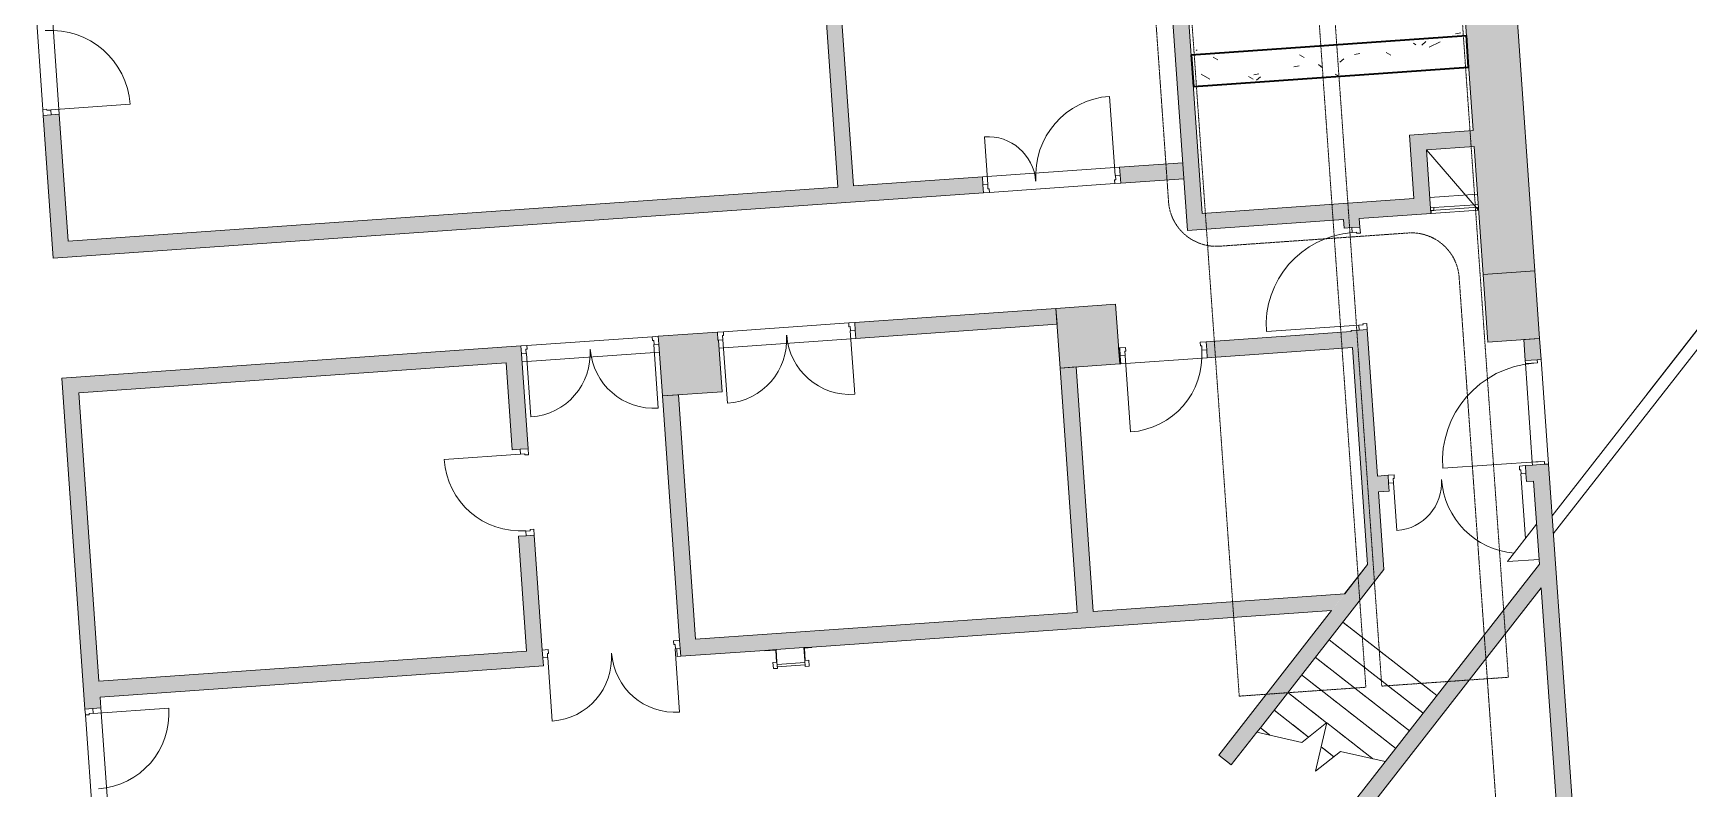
# Model space of a CAD drawing. Header units: millimetres. Extents: x 833941507 to 1669051331, y 817666127 to 1636299673.
# Drawn here: x 834408591 to 834429357, y 817968986 to 817978469 of the extents above; entities that cross this region are included whole.
import ezdxf

# ---------------------------------------------------------------- set-up
doc = ezdxf.new("R2010")
doc.units = ezdxf.units.MM
doc.header["$LTSCALE"] = 3
for name, pattern in [('3A35X-MAGP-P-MP-B02A$0$Dash 1_16_', [3.175, 1.5875, -1.5875]), ('3A35X-MAGP-P-MP-B02A$0$Hidden', [2.25, 1, -1.25]), ('3A35X-MAGP-P-MP-B02A$0$Overhead', [1.7999999999999998, 1.2, -0.6])]:
    doc.linetypes.add(name, pattern=pattern)
for name, color, linetype, lineweight in [('3A35X-MAGP-P-MP-B02A$0$A-010_MH_LINE', 252, '3A35X-MAGP-P-MP-B02A$0$Hidden', 5), ('3A35X-MAGP-P-MP-B02A$0$A-200-M_WALL_INT', 252, 'Continuous', 9), ('3A35X-MAGP-P-MP-B02A$0$A-200-M_WALL_PAT', 252, 'Continuous', 9), ('3A35X-MAGP-P-MP-B02A$0$A-230-H_FLOOR', 252, 'Continuous', 18), ('3A35X-MAGP-P-MP-B02A$0$A-230-M_FLOOR', 252, 'Continuous', 18), ('3A35X-MAGP-P-MP-B02A$0$A-242-M_STAIR', 252, 'Continuous', 5), ('3A35X-MAGP-P-MP-B02A$0$A-242-MB_STAIR', 252, 'Continuous', 5), ('3A35X-MAGP-P-MP-B02A$0$A-314-M_WINDOW', 252, 'Continuous', 5), ('3A35X-MAGP-P-MP-B02A$0$A-325-M_DOOR', 252, 'Continuous', 5), ('3A35X-MAGP-P-MP-B02A$0$A-325-M_DOOR__FRAME', 252, 'Continuous', 5), ('3A35X-MAGP-P-MP-B02A$0$A-350-M_CEILING', 252, 'Continuous', 9), ('3A35X-MAGP-P-MP-B02A$0$A-770-ME_FFE_SA', 252, 'Continuous', 5), ('3A35X-MAGP-P-MP-B02A$0$S-280-M_COLUMN', 252, 'Continuous', 9), ('3A35X-MAGP-P-MP-B02A$0$Z-060-M_DETAIL', 252, 'Continuous', 5), ('3A35X-MAGP-P-MP-B02A$0$Z-070_T_DETAIL', 252, 'Continuous', 5), ('UAJ-23FLOR-h', 251, 'Continuous', 9)]:
    doc.layers.add(name, color=color, linetype=linetype, lineweight=lineweight)
doc.layers.add('UAJ-00XREF', color=7, linetype='Continuous')

# ---------------------------------------------------------------- blocks, each defined once
blk = doc.blocks.new('GBP-LTC-LB01')
at = {"layer": 'UAJ-23FLOR-h'}
h = blk.add_hatch(dxfattribs=at)
h.set_pattern_fill('EARTH,_O', color=256, scale=180, angle=45.00000010501341)
h.set_pattern_definition([(48.99890852053534, (834576001.761157, 818046085.3420337), (-112.7268618952272, 1612.510668059984), [1143, -1143]), (48.99890852053534, (834575678.2791204, 818046366.5514973), (-112.7268618952272, 1612.510668059984), [1143, -1143]), (48.99890852053534, (834575354.7970834, 818046647.760961), (-112.7268618952272, 1612.510668059984), [1143, -1143]), (138.9989085205353, (834575340.7062259, 818046849.3247945), (-1612.510668059984, -112.7268618952272), [1143, -1143]), (138.9989085205353, (834575621.9156895, 818047172.8068315), (-1612.510668059984, -112.7268618952272), [1143, -1143]), (138.9989085205353, (834575903.1251531, 818047496.2888683), (-1612.510668059984, -112.7268618952272), [1143, -1143])])
h.paths.add_polyline_path([(834572173.0526648, 818200349.1682475), (834310583.7401848, 818182062.0839702), (834331502.2393942, 817882831.6918911), (834364939.6873164, 817885169.2259957), (834473095.7001734, 818011283.5998719), (834480533.7001572, 818020120.3998857), (834485095.050147, 818025709.5498941), (834491375.7001324, 818033618.9999057), (834497063.4001188, 818041012.999916), (834493145.8001142, 818043678.6999089), (834512788.5000582, 818074029.2499447), (834518712.4500408, 818083675.2499557), (834526231.3000174, 818096325.0999695), (834534646.0499907, 818111073.0499848), (834545955.9999523, 818131981.3000056), (834557204.5999117, 818154198.8000262), (834564039.9998856, 818168496.8000388), (834570941.1648417, 818183576.4266495), (834578367.7999997, 818200696.3)])
h.paths.add_polyline_path([(834382131.3063979, 817956469.9755309), (834418268.7298656, 817958996.0684958), (834422062.4129677, 817963855.9029621), (834428403.0430198, 817964299.3786768), (834467239.2037573, 818010695.5815835), (834466445.2064853, 818021738.794587), (834476097.7213831, 818035709.0329579), (834485267.1005058, 818048983.1978921), (834487014.8928652, 818051460.4309663), (834497268.3342452, 818067303.4232484), (834492893.3757939, 818129890.0851053), (834448056.5937514, 818126755.6608665), (834416896.5816393, 818105052.1136897), (834382061.3702741, 818080788.9948437), (834386167.4497714, 818022059.1642565), (834377588.3843737, 818021459.4669156)], flags=16)
edge = h.paths.add_edge_path(flags=16)
edge.add_line((834540292.2872467, 818142076.0699883), (834533466.3205868, 818141614.1342163))
edge.add_line((834533466.3205867, 818141614.1342163), (834523258.01233, 818143862.7104174))
edge.add_line((834523258.01233, 818143862.7104174), (834525896.867722, 818155838.9349334))
edge.add_arc((834558382.4304729, 818267025.4493066), 115835.0239163238, 237.2183980957774, 253.7131265722631, ccw=False)
edge.add_line((834495664.9154892, 818169638.2526121), (834498267.5884769, 818132356.9750829))
edge.add_line((834498267.5884771, 818132356.9750829), (834496346.4194225, 818130135.0090942))
edge.add_line((834496346.4194226, 818130135.0090942), (834492879.879452, 818129892.6713651))
edge.add_line((834492879.8794518, 818129892.6713651), (834494229.5832878, 818110587.6218635))
edge.add_line((834494229.5832882, 818110587.6218635), (834496326.133695, 818110708.3844534))
edge.add_line((834496326.1336946, 818110708.3844534), (834498420.2073777, 818080753.5549031))
edge.add_line((834498420.2073779, 818080753.5549031), (834498046.1188868, 818080727.4032354))
edge.add_line((834498046.118887, 818080727.4032354), (834498254.5151165, 818077746.3837949))
edge.add_line((834498254.5151162, 818077746.3837949), (834503061.0860548, 818078082.4001414))
edge.add_line((834503061.0860548, 818078082.4001414), (834504979.5219883, 818081212.101532))
edge.add_line((834504979.5219884, 818081212.101532), (834509429.0185915, 818088470.9260026))
edge.add_line((834509429.0185914, 818088470.9260026), (834515217.1570119, 818097913.5886871))
edge.add_line((834515217.157012, 818097913.5886871), (834526067.4346461, 818116415.5426326))
edge.add_line((834526067.4346461, 818116415.5426326), (834532489.1994565, 818127888.6839589))
edge.add_line((834532489.1994562, 818127888.6839589), (834534830.89787, 818132146.3035389))
edge.add_line((834534830.8978701, 818132146.3035389), (834540292.2872465, 818142076.0699883))
h = blk.add_hatch(dxfattribs=at)
h.set_pattern_fill('EARTH,_O', color=256, scale=180, angle=45.00000010501341)
h.set_pattern_definition([(45.00000010501341, (-1082349.699177861, 54794.90315568447), (-2.96267069188616e-06, 1616.446101792448), [1143, -1143]), (45.00000010501341, (-1082652.782822503, 55097.98679921505), (-2.96267069188616e-06, 1616.446101792448), [1143, -1143]), (45.00000010501341, (-1082955.866467144, 55401.07044274564), (-2.96267069188616e-06, 1616.446101792448), [1143, -1143]), (135.0000001050134, (-1082955.866467515, 55603.12620546969), (-1616.446101792448, -2.96267069188616e-06), [1143, -1143]), (135.0000001050134, (-1082652.782823984, 55906.20985011128), (-1616.446101792448, -2.96267069188616e-06), [1143, -1143]), (135.0000001050134, (-1082349.699180454, 56209.29349475286), (-1616.446101792448, -2.96267069188616e-06), [1143, -1143])])
h.paths.add_polyline_path([(834669469.2548146, 818015499.1701102), (834651080.8176275, 818014213.7929552), (834651091.333055, 818014066.030459), (834669479.7621983, 818015351.5226754)], flags=16)
edge = h.paths.add_edge_path()
edge.add_arc((834611763.613195, 818123015.0723449), 22001.28373588376, 94.00071865262937, 118.6886834190998)
edge.add_line((834601201.8916234, 818142315.5004095), (834593918.3367147, 818141228.3801512))
edge.add_arc((834611768.400262, 818123014.0298539), 25502.69251264854, 93.99715914630349, 134.4212748451599, ccw=False)
edge.add_line((834609990.6837641, 818148454.6872638), (834618164.3568528, 818149025.8389109))
edge.add_line((834618164.3568528, 818149025.8389109), (834618408.292444, 818145534.9100552))
edge.add_line((834618408.292444, 818145534.9100552), (834616365.4114578, 818145392.1596863))
edge.add_line((834616365.4114578, 818145392.1596863), (834616609.385029, 818141900.6873076))
edge.add_line((834616609.385029, 818141900.6873076), (834611621.5474902, 818141552.1522465))
edge.add_line((834611621.5474902, 818141552.1522465), (834611377.6128702, 818145043.0672039))
edge.add_line((834611377.6128702, 818145043.0672039), (834610228.6059371, 818144962.7428077))
h.paths.add_polyline_path([(834673232.9366938, 818197365.8783082), (834607546.4897544, 818192773.8917836), (834599172.4998745, 818174435.3001034), (834588349.0999149, 818152374.5000834), (834578621.5499489, 818133890.6500655), (834568418.2999822, 818115665.3000468), (834556456.700019, 818095618.300025), (834546606.4000474, 818080041.600007), (834532219.3000866, 818058623.7499806), (834523692.1501086, 818046595.7499651), (834515683.5001286, 818035708.4999502), (834508244.2001468, 818025929.8999366), (834500656.3001646, 818016266.0999228), (834489786.8001888, 818002934.0999027), (834483448.3002025, 817995421.2998908), (834478637.6002128, 817989841.6998823), (834458453.7502539, 817967379.2998452), (834441506.4997879, 817949096.357832), (834383075.7479855, 817886437.0757562), (834482026.687943, 817893354.5055006), (834551919.0356153, 817920008.6018127), (834634905.1297382, 817930637.1330649), (834634022.9972101, 817939309.3515325), (834633770.0685325, 817941795.8857912), (834633577.6912351, 817943687.0236263), (834508697.0405153, 817930983.6118022), (834507053.464672, 817930191.4384525), (834506409.4608335, 817939426.9553951), (834507656.9383341, 817945566.7269546), (834503417.0808368, 818006767.0327235), (834503064.3680854, 818011762.6720035), (834514052.9096247, 818025791.9353799), (834520784.6504849, 818034889.3491884), (834526318.8615147, 818042436.9444461), (834532381.6860782, 818050705.6283545), (834536345.7196504, 818056472.6778568), (834542258.4127678, 818065225.6191521), (834550405.86193, 818077286.9078631), (834561578.9964366, 818095001.9633045), (834574522.6610527, 818117080.0346472), (834587768.8781933, 818140310.2095475), (834609774.1305691, 818143594.9757913), (834610001.9653326, 818140335.8947712), (834634252.5395212, 818142031.4686226), (834636806.8958616, 818105492.469254), (834642791.4816118, 818105913.7478601), (834646278.5594581, 818056032.5832597), (834640293.170484, 818055614.1586573), (834643382.3380679, 818011424.9081372), (834641138.4146172, 818011267.9554363), (834645775.7848747, 817944927.8676329), (834639048.3570181, 817944243.5239328), (834640362.1165634, 817931328.1108725), (834651070.3910474, 817932706.91456), (834650587.6677916, 817936476.1291044), (834685105.7378002, 817940896.8578628), (834685588.4610578, 817937127.6433052), (834691373.7890701, 817937868.5701854)])
blk = doc.blocks.new('3A35X-MAGP-P-MP-B02A')
at = {"layer": '3A35X-MAGP-P-MP-B02A$0$A-200-M_WALL_PAT'}
for points in [[(43190.37806081772, 53741.1730479002), (43390.37806081772, 53741.17304778099), (43390.37806081772, 63131.1730479002), (43190.37806069851, 63131.1730479002), (43190.37806081772, 54391.1730479002)], [(47500.37806069851, 52931.17304909229), (47500.37806069851, 62581.17304801941), (46850.3780618906, 62581.17304801941), (46850.37806200981, 52931.17304897308), (47279.68169808388, 52931.17304909229)], [(39050.37806069851, 54591.17304778099), (39050.37806093693, 59056.1730479002), (38855.37806093693, 59056.1730479002), (38855.37806069851, 54591.1730479002)], [(46250.37806200981, 53941.17304801941), (46250.37806200981, 54741.17304778099), (46050.37806200981, 54741.1730479002), (46050.37806200981, 53941.1730479002), (46133.53703713417, 53941.1730479002)], [(46250.3780618906, 54541.17304778099), (46850.37806081772, 54541.17304801941), (46850.37806069851, 54741.1730479002), (46250.37806200981, 54741.17304778099)], [(46250.37806200981, 53741.1730479002), (46250.37806200981, 53941.17304801941), (43390.37806081772, 53941.17304778099), (43390.37806081772, 53741.17304778099), (46050.3780618906, 53741.1730479002)], [(34636.17051482201, 52681.1730479002), (34749.3780618906, 52681.1730479002), (34749.3780618906, 52881.17304801941), (28975.38398098946, 52881.17304778099), (28975.38398087025, 52681.1730479002), (34550.37806415558, 52681.17304778099)], [(38945.37806093693, 52681.17304897308), (41475.37806248665, 52681.17304909229), (41475.37806236744, 52881.1730479002), (38945.37806081772, 52881.1730479002), (38945.37806069851, 52781.17304909229)], [(36475.3780618906, 49056.17304801941), (36675.3780618906, 49056.1730479002), (36675.3780618906, 52131.1730479002), (36475.37806200981, 52131.1730479002), (36475.37806200981, 50259.38155770302)], [(41675.37806081772, 49056.1730479002), (41675.37806081772, 52131.17304897308), (41475.37806248665, 52131.17304909229), (41475.37806248665, 49056.1730479002)], [(45150.37806081772, 49104.76937806606), (45350.37806081772, 49327.08633863926), (45350.37806069851, 52331.17304909229), (45150.37806069851, 52331.17304909229), (45150.37806081772, 49257.21635818481)]]:
    blk.add_hatch(color=256, dxfattribs=at).paths.add_polyline_path(points, flags=0)
h = blk.add_hatch(color=256, dxfattribs=at)
h.paths.add_polyline_path([(28975.38398087025, 54391.17304801941), (29175.38398075104, 54391.1730479002), (29175.38398087025, 56186.1730479002), (28975.38398087025, 56186.1730479002), (28975.38398087025, 54591.1730479002)], flags=0)
h.paths.add_polyline_path([(29075.38398098946, 57912.1730479002), (29175.38398087025, 57912.1730479002), (29175.38398087025, 59056.17304778099), (28975.38398087025, 59056.17304778099), (28975.38398087025, 57912.1730479002), (29022.38398087025, 57912.1730479002)], flags=0)
h = blk.add_hatch(color=256, dxfattribs=at)
h.paths.add_polyline_path([(43190.37806081772, 54391.1730479002), (43190.37806081772, 54591.17304801941), (42396.37806069851, 54591.17304778099), (42396.37806081772, 54391.1730479002)], flags=0)
h.paths.add_polyline_path([(33626.50519073009, 54391.17304778099), (40670.37806081772, 54391.17304801941), (40670.37806081772, 54591.1730479002), (29175.38398087025, 54591.1730479002), (29175.38398075104, 54391.1730479002), (32950.32678353786, 54391.1730479002)], flags=0)
h = blk.add_hatch(color=256, dxfattribs=at)
h.paths.add_polyline_path([(45150.37806069851, 52331.17304909229), (45350.37806069851, 52331.17304909229), (45350.37806081772, 52344.17304897308), (45150.37806069851, 52344.17304909229)], flags=0)
h.paths.add_polyline_path([(45303.37806081772, 53632.17304897308), (45350.37806081772, 53632.17304897308), (45350.37806069851, 53741.1730479002), (45150.37806069851, 53741.1730479002), (45150.37806081772, 53632.17304897308), (45250.37806081772, 53632.17304897308)], flags=0)
h = blk.add_hatch(color=256, dxfattribs=at)
h.paths.add_polyline_path([(29175.38398087025, 43681.17304897308), (29175.38398087025, 46693.1730479002), (28975.38398075104, 46693.17304801941), (28975.38398075104, 43681.17304897308)], flags=0)
h.paths.add_polyline_path([(28975.38398087025, 48719.1730479002), (29175.38398087025, 48719.1730479002), (29175.38398087025, 52681.1730479002), (28975.38398087025, 52681.1730479002), (28975.38398087025, 48848.72979450226)], flags=0)
h = blk.add_hatch(color=256, dxfattribs=at)
h.paths.add_polyline_path([(34549.3780618906, 49056.1730479002), (34749.37806212902, 49056.1730479002), (34749.37806200981, 50500.17304778099), (34549.3780618906, 50500.1730479002), (34549.37806200981, 49548.52530729771)], flags=0)
h.paths.add_polyline_path([(34552.25059342384, 51588.1730479002), (34749.37806200981, 51588.17304778099), (34749.3780618906, 52681.1730479002), (34549.37806200981, 52681.1730479002), (34549.37806200981, 51588.1730479002)], flags=0)
h = blk.add_hatch(color=256, dxfattribs=at)
h.paths.add_polyline_path([(42225.37806248665, 52131.17304909229), (42238.37806248665, 52131.17304897308), (42236.3954167366, 52331.17304897308), (42225.37806236744, 52331.17304897308)], flags=0)
h.paths.add_polyline_path([(44835.38978672028, 52131.17304909229), (45150.37806081772, 52131.17304909229), (45150.37806069851, 52331.17304909229), (43326.37806236744, 52331.17304897308), (43326.37806248665, 52131.17304897308), (43744.46897232533, 52131.17304897308)], flags=0)
at = {"layer": '3A35X-MAGP-P-MP-B02A$0$A-200-M_WALL_PAT', "lineweight": 5}
h = blk.add_hatch(color=256, dxfattribs=at)
h.paths.add_polyline_path([(47300.37806081772, 49758.38513755798), (47500.37806069851, 49981.02664709091), (47500.37806081772, 50501.17304897308), (47300.37806081772, 50501.17304897308), (47300.37806081772, 49981.02664709091)], flags=0)
h.paths.add_polyline_path([(47500.37806093693, 51815.17304897308), (47500.37806069851, 52081.17304801941), (47300.37806069851, 52081.17304778099), (47300.37806069851, 51815.17304909229), (47452.37806081772, 51815.17304897308)], flags=0)
h = blk.add_hatch(color=256, dxfattribs=at)
h.paths.add_polyline_path([(47294.18690681458, 50301.17304909229), (47300.37806081772, 50301.17304909229), (47300.37806081772, 50501.17304897308), (47210.37806069851, 50501.17304897308), (47210.37806081772, 50301.17304897308)], flags=0)
h.paths.add_polyline_path([(45371.17051362991, 50301.17304909229), (45484.37806081772, 50301.17304897308), (45484.37806069851, 50501.17304909229), (45350.37806069851, 50501.17304909229), (45350.37806081772, 50301.17304897308)], flags=0)
for points in [[(47500.37806069851, 48664.36997759342), (47500.37806069851, 49981.02664709091), (47300.37806081772, 49758.38513755798), (47300.37806069851, 48664.36997771263), (47481.36562764645, 48664.36997771263)], [(43268.36991870403, 47012.7577278614), (45150.37806081772, 49104.76937806606), (45150.37806081772, 49403.80922651291), (43119.68273746967, 47146.51916527748)]]:
    blk.add_hatch(color=256, dxfattribs=at).paths.add_polyline_path(points, flags=0)
h = blk.add_hatch(color=256, dxfattribs=at)
h.paths.add_polyline_path([(41228.43683350086, 42208.69891619682), (42734.56597828865, 43882.88919579983), (42585.87880253792, 44016.65062856674), (41069.59540164471, 42331.17304778099), (41072.24978923798, 42328.78511214256), (41082.02578568459, 42339.6519613266), (41091.50556993484, 42331.1730479002)], flags=0)
h.paths.add_polyline_path([(43804.65747380257, 45072.38664019108), (47300.37806081772, 48958.17652082443), (47300.37806081772, 49257.21635818481), (43655.97030258179, 45206.14807784557), (43658.62469005585, 45203.76014709473)], flags=0)
at = {"layer": '3A35X-MAGP-P-MP-B02A$0$A-200-M_WALL_PAT'}
h = blk.add_hatch(color=256, dxfattribs=at)
h.paths.add_polyline_path([(38029.57806074619, 48856.1730479002), (44657.71553337574, 48856.17304778099), (44835.38978672028, 49056.1730479002), (36475.3780618906, 49056.17304801941), (36475.3780618906, 48856.17304778099), (38024.57806074619, 48856.1730479002)], flags=0)
h.paths.add_polyline_path([(34749.37806200981, 48856.1730479002), (34749.37806212902, 49056.1730479002), (29175.38398087025, 49056.1730479002), (29175.38398087025, 48856.1730479002), (34636.17051482201, 48856.1730479002)], flags=0)
at = {"layer": '3A35X-MAGP-P-MP-B02A$0$A-200-M_WALL_PAT', "lineweight": 5}
h = blk.add_hatch(color=256, dxfattribs=at)
h.paths.add_polyline_path([(47500.37806046009, 42339.6519613266), (47500.37806081772, 42425.4036616087), (47481.36562764645, 42443.71897220612), (47500.37806081772, 42463.45506215096), (47500.37806081772, 43139.65196025372), (47300.37806069851, 43139.65196025372), (47300.37806081772, 42339.6519613266), (47481.36562752724, 42339.65196144581)], flags=0)
h.paths.add_polyline_path([(47300.37806081772, 44553.65196025372), (47500.37806081772, 44553.65196037292), (47500.37806069851, 48664.36997759342), (47300.37806069851, 48664.36997771263), (47300.37806069851, 45072.38664019108)], flags=0)
at = {"layer": '3A35X-MAGP-P-MP-B02A$0$A-230-H_FLOOR', "lineweight": 9}
h = blk.add_hatch(dxfattribs=at)
h.set_pattern_fill('FP_10', color=256, style=0, pattern_type=2)
h.set_pattern_definition([(49.99999999999999, (3.457069396972656e-06, 2.980232238769531e-06), (1457.47235942743, -127.5124112941153), [152.4, -1676.4]), (355, (3.457069396972656e-06, 2.980232238769531e-06), (-281.9423214106537, 1528.45412182099), [121.92, -1341.12]), (100.451, (121.4560035467148, -10.62599694728851), (1175.54117813264, 1400.932700546505), [129.52, -1424.721]), (46.18399999999999, (3.576278686523438e-06, 406.4000030755997), (2168.632479325518, -336.3419224575734), [228.6, -2514.6]), (96.63599999999998, (180.7190034389496, 378.3720030784607), (1899.220703450188, 1979.420801688256), [194.28, -2137.081]), (351.184, (3.576278686523438e-06, 406.4000030755997), (1899.240117591927, 1979.402459470637), [182.88, -2011.68]), (21.00000000000001, (203.2000035047531, 304.8000030517578), (1212.914804469988, -818.1214889162426), [152.4, -1676.4]), (326, (203.2000035047531, 304.8000030517578), (494.4169517815952, 1473.504446177546), [121.92, -1341.12]), (71.451, (304.2760034799576, 236.6230030059814), (1707.337131491297, 655.3696761195706), [129.52, -1424.721]), (37.49999999999999, (3.457069396972656e-06, 2.980232238769531e-06), (24.70938685064226, 676.4402371484605), [67.056, -1257.808, 67.056, -1294.384, -1346.2]), (37.49999999999999, (3.457069396972656e-06, 2.980232238769531e-06), (24.70938685064226, 676.4402371484605), [-2686.304, 67.056, -1279.144]), (7.499999999999998, (3.457069396972656e-06, 2.980232238769531e-06), (534.5577488708675, 801.4442541774885), [67.056, -709.168, 67.056, -1227.328, -513.08]), (7.499999999999998, (3.457069396972656e-06, 2.980232238769531e-06), (534.5577488708675, 801.4442541774885), [-2070.608, 67.056, -446.024]), (327.5, (-453.1359965801239, 2.980232238769531e-06), (1084.727506429152, -45.83122648363429), [67.056, -440.944, 67.056, -1517.904, -2103.12]), (327.5, (-453.1359965801239, 2.980232238769531e-06), (1084.727506429152, -45.83122648363429), [-2092.96, 67.056, -2036.064]), (317.5, (-656.3359965085983, 2.980232238769531e-06), (1185.034654813092, 203.4135379393795), [67.056, -593.344, 67.056, -985.52, -1493.52]), (317.5, (-656.3359965085983, 2.980232238769531e-06), (1185.034654813092, 203.4135379393795), [-1712.976, 67.056, -1426.464])])
h.paths.add_polyline_path([(46850.37806069851, 55536.91716074944), (46850.37806081772, 55936.91716063023), (43390.37806200981, 55936.91716063023), (43390.37806200981, 55536.91716074944), (46533.49757194519, 55536.91716063023)], flags=0)
at = {"layer": '3A35X-MAGP-P-MP-B02A$0$A-314-M_WINDOW'}
h = blk.add_hatch(dxfattribs=at)
h.set_pattern_fill('FP_2', color=256, angle=180, style=0, pattern_type=2)
h.set_pattern_definition([(44.99999999999999, (6.210803985595703e-05, 4.780292510986328e-05), (-1391.0346020858, 1391.0346020858), []), (134.9999999999999, (6.210803985595703e-05, 4.780292510986328e-05), (-1391.0346020858, -1391.0346020858), [])])
h.paths.add_polyline_path([(46255.37806200981, 53741.17304778099), (46845.3780618906, 53741.17304778099), (46845.37806200981, 53776.1730479002), (46255.3780618906, 53776.17304801941), (46255.37806200981, 53769.50397384167)], flags=0)
at = {"layer": '3A35X-MAGP-P-MP-B02A$0$S-280-M_COLUMN', "lineweight": 5}
for points in [[(36675.37806200981, 52131.17304909229), (37225.37806081772, 52131.17304897308), (37225.37806069851, 52781.17304897308), (37219.37806069851, 52781.17304778099), (37219.37806081772, 52881.1730479002), (36475.37806200981, 52881.1730479002), (36475.37806200981, 52131.17304909229)], [(41475.37806248665, 52131.17304909229), (42225.37806248665, 52131.17304909229), (42225.37806236744, 52881.1730479002), (41475.37806236744, 52881.1730479002), (41475.37806236744, 52325.792578578)], [(46900.3780618906, 52081.17304897308), (47500.37806069851, 52081.17304909229), (47500.37805664539, 52931.1730479002), (46850.37806284428, 52931.17304778099), (46850.37806200981, 52081.17304909229)]]:
    blk.add_hatch(color=256, dxfattribs=at).paths.add_polyline_path(points, flags=0)
at = {"layer": '3A35X-MAGP-P-MP-B02A$0$A-010_MH_LINE'}
for p, q in [((43428.37806081772, 60582.17304778099), (43428.37806081772, 47867.25296008587)), ((45020.37806069851, 60582.1730479002), (45020.37806069851, 47867.25296020508)), ((45220.37806069851, 60582.1730479002), (45220.37806081772, 47867.25296020508)), ((46812.37806081772, 60582.1730479002), (46812.37806081772, 47867.25296020508)), ((43428.37806081772, 47867.25296008587), (45020.37806069851, 47867.25296020508)), ((45220.37806081772, 47867.25296020508), (46812.37806081772, 47867.25296020508))]:
    blk.add_line(p, q, dxfattribs=at)
at = {"layer": '3A35X-MAGP-P-MP-B02A$0$A-200-M_WALL_INT'}
for p, q in [((43390.37806081772, 53941.17304778099), (43390.37806081772, 63431.1730479002)), ((43190.37806069851, 63131.1730479002), (43190.37806081772, 53741.1730479002)), ((46850.37806069851, 62581.1730479002), (46850.37806069851, 54741.1730479002)), ((47500.37806081772, 52931.1730479002), (47500.37806081772, 62581.17304801941)), ((39050.37806069851, 54591.17304778099), (39050.37806069851, 59674.57304668427)), ((38855.37806093693, 59056.1730479002), (38855.37806069851, 54591.1730479002)), ((28975.38398087025, 56186.1730479002), (28975.38398087025, 54391.17304801941)), ((29175.38398087025, 56186.1730479002), (29075.38398087025, 56186.1730479002)), ((29175.38398087025, 54591.1730479002), (29175.38398087025, 56186.1730479002)), ((47500.37806081772, 49847.99462199211), (52106.6188018322, 54968.22182917595)), ((46050.37806200981, 54741.1730479002), (46050.37806200981, 53941.1730479002)), ((46850.37806069851, 54741.1730479002), (46050.37806200981, 54741.1730479002)), ((38855.37806069851, 54591.1730479002), (29175.38398087025, 54591.1730479002)), ((40670.37806081772, 54591.1730479002), (39050.37806069851, 54591.17304778099)), ((40670.37806081772, 54491.1730479002), (40670.37806081772, 54591.1730479002)), ((43190.37806081772, 54591.17304801941), (42396.37806069851, 54591.17304778099)), ((42396.37806069851, 54591.17304778099), (42396.37806069851, 54491.1730479002)), ((46250.37806200981, 53741.1730479002), (46250.3780618906, 54541.17304778099)), ((46250.3780618906, 54541.17304778099), (46850.37806081772, 54541.17304801941)), ((46850.37806081772, 54541.17304801941), (46850.37806081772, 52931.17304778099)), ((28975.38398087025, 54391.17304801941), (40670.37806081772, 54391.17304801941)), ((42396.37806081772, 54391.1730479002), (43190.37806081772, 54391.1730479002)), ((46050.37806200981, 53941.1730479002), (43390.37806081772, 53941.17304778099)), ((46250.37806200981, 53941.17304801941), (46850.37806200981, 53941.17304778099)), ((43190.37806081772, 53741.1730479002), (45150.37806069851, 53741.1730479002)), ((45150.37806069851, 53741.1730479002), (45150.37806081772, 53632.17304897308)), ((45150.37806081772, 53632.17304897308), (45250.37806081772, 53632.17304897308)), ((45350.37806069851, 53741.1730479002), (46255.37806200981, 53741.17304778099)), ((45350.37806081772, 53632.17304897308), (45350.37806069851, 53741.1730479002)), ((46850.37806069851, 53741.1730479002), (46845.3780618906, 53741.17304778099)), ((34749.3780618906, 52881.17304801941), (28975.38398098946, 52881.17304778099)), ((28975.38398098946, 52881.17304778099), (28975.38398087025, 48719.1730479002)), ((34749.37806200981, 51588.17304778099), (34749.37806200981, 52781.17304801941)), ((41475.37806236744, 52881.17304897308), (38945.37806081772, 52881.17304909229)), ((38945.37806069851, 52781.17304909229), (38945.37806093693, 52681.17304897308)), ((41475.37806248665, 52681.17304909229), (41475.37806236744, 52881.17304897308)), ((46850.37806081772, 52931.17304778099), (47500.37806081772, 52931.1730479002)), ((29175.38398087025, 52681.1730479002), (34549.37806200981, 52681.1730479002)), ((29175.38398087025, 49056.1730479002), (29175.38398087025, 52681.1730479002)), ((34549.37806200981, 52681.1730479002), (34549.37806200981, 51588.1730479002)), ((38945.37806093693, 52681.17304897308), (41475.37806248665, 52681.17304909229)), ((45150.37806069851, 52344.17304909229), (45150.37806069851, 52331.17304909229)), ((45250.37806069851, 52344.17304909229), (45150.37806069851, 52344.17304909229)), ((45350.37806069851, 50501.17304909229), (45350.37806081772, 52344.17304897308)), ((36475.37806200981, 52131.1730479002), (36475.3780618906, 49056.17304801941)), ((36675.3780618906, 52131.1730479002), (36475.37806200981, 52131.1730479002)), ((36675.3780618906, 49056.1730479002), (36675.3780618906, 52131.1730479002)), ((41475.37806081772, 52131.17304909229), (41475.37806093693, 49056.1730479002)), ((41675.37806081772, 52131.17304897308), (41475.37806081772, 52131.17304909229)), ((41675.37806081772, 49056.1730479002), (41675.37806081772, 52131.17304897308)), ((42238.37806236744, 52331.17304909229), (42225.37806236744, 52331.17304897308)), ((42225.37806236744, 52331.17304897308), (42225.37806248665, 52131.17304909229)), ((42225.37806248665, 52131.17304909229), (42238.37806248665, 52131.17304897308)), ((42238.37806248665, 52131.17304897308), (42238.37806236744, 52231.17304909229)), ((45150.37806069851, 52331.17304909229), (43326.37806236744, 52331.17304897308)), ((43326.37806236744, 52231.17304897308), (43326.37806248665, 52131.17304897308)), ((43326.37806248665, 52131.17304897308), (45150.37806081772, 52131.17304909229)), ((45150.37806081772, 52131.17304909229), (45150.37806081772, 49403.80922651291)), ((47500.37806069851, 52081.17304801941), (47300.37806069851, 52081.17304778099)), ((47300.37806069851, 52081.17304778099), (47300.37806069851, 51815.17304909229)), ((47500.37806069851, 52081.17304801941), (47500.37806093693, 51815.17304897308)), ((47500.37806093693, 51815.17304897308), (47452.37806081772, 51815.17304897308)), ((34549.37806200981, 51588.1730479002), (34649.37806200981, 51588.1730479002)), ((34649.37806200981, 50500.1730479002), (34549.3780618906, 50500.1730479002)), ((34549.3780618906, 50500.1730479002), (34549.3780618906, 49056.1730479002)), ((34749.37806212902, 49056.1730479002), (34749.37806200981, 50500.17304778099)), ((45350.37806069851, 50501.17304909229), (45484.37806069851, 50501.17304909229)), ((47300.37806081772, 50501.17304897308), (47210.37806069851, 50501.17304897308)), ((47500.37806081772, 50501.17304897308), (47452.37806069851, 50501.17304909229)), ((47500.37806081772, 50501.17304897308), (47500.37806081772, 42339.65196025372)), ((45350.37806081772, 49327.08633863926), (45350.37806081772, 50301.17304897308)), ((45350.37806081772, 50301.17304897308), (45484.37806081772, 50301.17304897308)), ((45484.37806081772, 50301.17304897308), (45484.37806081772, 50401.17304897308)), ((47210.37806081772, 50301.17304897308), (47210.37806081772, 50401.17304897308)), ((47300.37806081772, 50301.17304909229), (47210.37806081772, 50301.17304897308)), ((47300.37806081772, 50301.17304909229), (47300.37806081772, 49257.21635818481)), ((41069.59540164471, 42331.17304289341), (47300.37806081772, 49257.21635818481)), ((43664.98395693302, 47453.6278655529), (45350.37806081772, 49327.08633863926)), ((45150.37806081772, 49403.80922651291), (44837.63882791996, 49056.17304801941)), ((34549.3780618906, 49056.1730479002), (29175.38398087025, 49056.1730479002)), ((41475.37806093693, 49056.1730479002), (36675.3780618906, 49056.1730479002)), ((44837.63882791996, 49056.17304801941), (41675.37806081772, 49056.1730479002)), ((29175.38398087025, 48856.1730479002), (34749.37806200981, 48856.1730479002)), ((29175.38398087025, 48719.1730479002), (29175.38398087025, 48856.1730479002)), ((34749.37806200981, 48856.1730479002), (34749.37806200981, 48956.1730479002)), ((36475.37806200981, 48956.17304801941), (36475.3780618906, 48856.17304778099)), ((36475.3780618906, 48856.17304778099), (37534.57806074619, 48856.1730479002)), ((37674.5780608654, 48856.1730479002), (38024.57806074619, 48856.1730479002)), ((38125.37806081772, 48856.1730479002), (44657.71553337574, 48856.17304778099)), ((47300.37806069851, 48958.17650973797), (41218.28258275986, 42197.41160535812)), ((44657.71553337574, 48856.17304778099), (43119.68273746967, 47146.51916527748)), ((47300.37806069851, 48958.17650973797), (47300.37806081772, 44553.65196025372)), ((29075.38398087025, 48719.1730479002), (29175.38398087025, 48719.1730479002)), ((43268.36991870403, 47012.7577278614), (43618.34753441811, 47401.78752708435)), ((43268.36991870403, 47012.7577278614), (43119.68273746967, 47146.51916527748))]:
    blk.add_line(p, q, dxfattribs=at)
at = {"layer": '3A35X-MAGP-P-MP-B02A$0$A-230-M_FLOOR'}
for p, q in [((48789.24426996708, 51280.6787134409), (58234.04614830017, 61833.19723176956)), ((28975.38398075104, 56261.17304801941), (28975.38398087025, 57837.1730479002)), ((29175.38398087025, 57912.1730479002), (29175.38398087025, 56186.1730479002)), ((52218.32926738262, 54868.11759889126), (47500.37806069851, 49623.71473562717)), ((40670.37806081772, 54591.1730479002), (42396.37806069851, 54591.17304778099)), ((42321.37806081772, 54391.17304778099), (40745.37806081772, 54391.1730479002)), ((34824.3780618906, 52881.1730479002), (36400.37806200981, 52881.1730479002)), ((37294.37806081772, 52881.1730479002), (38870.37806069851, 52881.17304801941)), ((36475.3780618906, 52681.1730479002), (34749.3780618906, 52681.1730479002)), ((38945.37806093693, 52681.17304897308), (37225.37806081772, 52681.17304897308)), ((43326.37806248665, 52131.17304897308), (42238.37806248665, 52131.17304897308)), ((42238.37806248665, 52131.17304897308), (43326.37806248665, 52131.17304897308)), ((47300.37806081772, 50538.17304897308), (47300.37806081772, 51778.17304897308)), ((47500.37806093693, 51815.17304897308), (47500.37806081772, 50501.17304897308)), ((44835.38978672028, 49056.1730479002), (45150.37806081772, 49403.80922651291)), ((36432.3780618906, 48856.17304778099), (36432.3780618906, 48956.1730479002)), ((36475.3780618906, 48856.17304778099), (36432.3780618906, 48856.17304778099)), ((28975.38398087025, 46768.1730479002), (28975.38398087025, 48644.1730479002)), ((29175.38398087025, 48719.1730479002), (29175.38398087025, 46693.1730479002))]:
    blk.add_line(p, q, dxfattribs=at)
at = {"layer": '3A35X-MAGP-P-MP-B02A$0$A-230-M_FLOOR', "lineweight": 35}
for p, q in [((43390.37806200981, 55936.91716063023), (43390.37806200981, 55536.91716074944)), ((43390.37806200981, 55936.91716063023), (46850.37806200981, 55936.91716063023)), ((46850.37806200981, 55536.91716074944), (46850.37806200981, 55936.91716063023)), ((43390.37806200981, 55536.91716074944), (46850.37806200981, 55536.91716074944))]:
    blk.add_line(p, q, dxfattribs=at)
at = {"layer": '3A35X-MAGP-P-MP-B02A$0$A-242-M_STAIR'}
for p, q in [((45901.07949435711, 47701.77733695507), (44788.5800280571, 48702.6001830101)), ((45713.81348192692, 47493.6152831316), (44601.3140155077, 48494.43812942505)), ((45526.54746949673, 47285.45322966576), (44414.04800307751, 48286.27607572079)), ((45339.28145694733, 47077.29117596149), (44226.78199064732, 48078.11402213573)), ((44498.32665967941, 47457.19832134247), (44039.51597809792, 47869.95196855068)), ((44260.47088062763, 47294.5476552248), (43852.24996554852, 47661.78991484642)), ((43664.98394846916, 47453.6278655529), (43618.34752583504, 47401.78752708435)), ((43776.15591311455, 47353.61573469639), (43664.98394846916, 47453.6278655529)), ((45043.49786734581, 46966.7533223629), (44500.02534294128, 47455.6701580286)), ((44559.18289995193, 47025.82140183449), (44409.82689023018, 47160.18452858925)), ((44321.32712078094, 46863.17073571682), (44319.62843751907, 46864.6988992691))]:
    blk.add_line(p, q, dxfattribs=at)
at = {"layer": '3A35X-MAGP-P-MP-B02A$0$A-242-M_STAIR', "linetype": '3A35X-MAGP-P-MP-B02A$0$Overhead'}
for p, q in [((45901.07949435711, 47701.77733695507), (44788.5800280571, 48702.6001830101)), ((45713.81348192692, 47493.6152831316), (44601.3140155077, 48494.43812942505)), ((45526.54746949673, 47285.45322966576), (44414.04800307751, 48286.27607572079)), ((45339.28145694733, 47077.29117596149), (44226.78199064732, 48078.11402213573)), ((44498.32665967941, 47457.19832134247), (44039.51597809792, 47869.95196855068)), ((44260.47088062763, 47294.5476552248), (43852.24996554852, 47661.78991484642)), ((43776.15591311455, 47353.61573469639), (43664.98394846916, 47453.6278655529)), ((45043.49786734581, 46966.7533223629), (44500.02534294128, 47455.6701580286)), ((44559.18289995193, 47025.82140183449), (44409.82689023018, 47160.18452858925)), ((44321.32712078094, 46863.17073571682), (44319.62843751907, 46864.6988992691))]:
    blk.add_line(p, q, dxfattribs=at)
at = {"layer": '3A35X-MAGP-P-MP-B02A$0$A-242-MB_STAIR'}
for p, q in [((43618.34752583504, 47401.78752708435), (44170.71891975403, 47233.17342150211)), ((44170.71891975403, 47233.17342150211), (44501.06300640106, 47459.06949162483)), ((44501.06300640106, 47459.06949162483), (44318.5907740593, 46861.29956555367)), ((44318.5907740593, 46861.29956555367), (44648.93486046791, 47087.19563555717)), ((44648.93486046791, 47087.19563555717), (45197.53835654259, 46919.73169982433))]:
    blk.add_line(p, q, dxfattribs=at)
at = {"layer": '3A35X-MAGP-P-MP-B02A$0$A-314-M_WINDOW', "lineweight": 18}
for p, q in [((46290.3780618906, 53811.17304778099), (46250.37806200981, 53811.17304778099)), ((46290.37806200981, 53776.1730479002), (46290.3780618906, 53811.17304778099)), ((46850.37806069851, 53811.1730479002), (46810.37806200981, 53811.1730479002)), ((46810.37806200981, 53811.1730479002), (46810.37806200981, 53776.1730479002)), ((46250.37806200981, 53776.1730479002), (46290.37806200981, 53776.1730479002)), ((46845.37806200981, 53776.1730479002), (46255.3780618906, 53776.17304801941)), ((46255.3780618906, 53776.17304801941), (46255.37806200981, 53741.17304778099)), ((46255.37806200981, 53741.17304778099), (46845.3780618906, 53741.17304778099)), ((46810.37806200981, 53776.1730479002), (46850.37806081772, 53776.1730479002)), ((46845.3780618906, 53741.17304778099), (46845.37806200981, 53776.1730479002))]:
    blk.add_line(p, q, dxfattribs=at)
at = {"layer": '3A35X-MAGP-P-MP-B02A$0$A-314-M_WINDOW'}
blk.add_line((46290.3780618906, 53811.17304778099), (46810.37806200981, 53811.1730479002), dxfattribs=at)
at = {"layer": '3A35X-MAGP-P-MP-B02A$0$A-325-M_DOOR', "lineweight": 9}
for p, q in [((29022.38398087025, 56261.1730479002), (28975.38398075104, 56261.17304801941)), ((28975.38398075104, 56261.17304801941), (28975.38398087025, 56186.1730479002)), ((28975.38398087025, 56186.1730479002), (29075.38398087025, 56186.1730479002)), ((29022.38398087025, 56246.1730479002), (29022.38398087025, 56261.1730479002)), ((29075.38398098946, 56246.1730479002), (29022.38398087025, 56246.1730479002)), ((29075.38398087025, 56186.1730479002), (29075.38398098946, 56246.1730479002)), ((40730.37806081772, 54491.1730479002), (40670.37806081772, 54491.1730479002)), ((40670.37806081772, 54491.1730479002), (40670.37806081772, 54391.17304801941)), ((40730.37806081772, 54438.1730479002), (40730.37806081772, 54491.1730479002)), ((40745.37806069851, 54438.1730479002), (40730.37806081772, 54438.1730479002)), ((40745.37806081772, 54391.1730479002), (40745.37806069851, 54438.1730479002)), ((42321.37806081772, 54438.17304778099), (42321.37806081772, 54391.17304778099)), ((42336.37806081772, 54438.17304801941), (42321.37806081772, 54438.17304778099)), ((42396.37806069851, 54491.1730479002), (42336.37806069851, 54491.1730479002)), ((42336.37806069851, 54491.1730479002), (42336.37806081772, 54438.17304801941)), ((42396.37806081772, 54391.1730479002), (42396.37806069851, 54491.1730479002)), ((40670.37806081772, 54391.17304801941), (40745.37806081772, 54391.1730479002)), ((42321.37806081772, 54391.17304778099), (42396.37806081772, 54391.1730479002)), ((45350.37806081772, 53632.17304897308), (45250.37806081772, 53632.17304897308)), ((45250.37806081772, 53632.17304897308), (45250.37806069851, 53572.17304897308)), ((45350.37806093693, 53557.17304897308), (45350.37806081772, 53632.17304897308)), ((45250.37806069851, 53572.17304897308), (45303.37806069851, 53572.17304897308)), ((45303.37806069851, 53572.17304897308), (45303.37806081772, 53557.17304897308)), ((45303.37806081772, 53557.17304897308), (45350.37806093693, 53557.17304897308)), ((34749.3780618906, 52881.17304801941), (34824.3780618906, 52881.1730479002)), ((34749.37806200981, 52781.17304801941), (34749.3780618906, 52881.17304801941)), ((34809.3780618906, 52781.1730479002), (34749.37806200981, 52781.17304801941)), ((34809.37806200981, 52834.1730479002), (34809.3780618906, 52781.1730479002)), ((34824.3780618906, 52834.17304778099), (34809.37806200981, 52834.1730479002)), ((34824.3780618906, 52881.1730479002), (34824.3780618906, 52834.17304778099)), ((36400.37806200981, 52881.1730479002), (36475.37806200981, 52881.1730479002)), ((36400.3780618906, 52834.1730479002), (36400.37806200981, 52881.1730479002)), ((36415.37806200981, 52834.17304778099), (36400.3780618906, 52834.1730479002)), ((36415.37806200981, 52781.1730479002), (36415.37806200981, 52834.17304778099)), ((36475.37806200981, 52781.1730479002), (36415.37806200981, 52781.1730479002)), ((36475.37806200981, 52881.1730479002), (36475.37806200981, 52781.1730479002)), ((37219.37806081772, 52881.17304909229), (37294.37806081772, 52881.17304897308)), ((37219.37806081772, 52781.17304897308), (37219.37806081772, 52881.17304909229)), ((37279.37806081772, 52781.17304909229), (37219.37806081772, 52781.17304897308)), ((37279.37806081772, 52834.17304909229), (37279.37806081772, 52781.17304909229)), ((37294.37806069851, 52834.17304897308), (37279.37806081772, 52834.17304909229)), ((37294.37806081772, 52881.17304897308), (37294.37806069851, 52834.17304897308)), ((38870.37806069851, 52881.17304909229), (38945.37806081772, 52881.17304909229)), ((38870.37806093693, 52834.17304909229), (38870.37806069851, 52881.17304909229)), ((38885.37806069851, 52834.17304909229), (38870.37806093693, 52834.17304909229)), ((38885.37806081772, 52781.17304909229), (38885.37806069851, 52834.17304909229)), ((38945.37806069851, 52781.17304909229), (38885.37806081772, 52781.17304909229)), ((38945.37806081772, 52881.17304909229), (38945.37806069851, 52781.17304909229)), ((45303.37806081772, 52404.17304909229), (45250.37806081772, 52404.17304909229)), ((45250.37806081772, 52404.17304909229), (45250.37806069851, 52344.17304909229)), ((45250.37806069851, 52344.17304909229), (45350.37806081772, 52344.17304897308)), ((45303.37806069851, 52419.17304897308), (45303.37806081772, 52404.17304909229)), ((45350.37806093693, 52419.17304897308), (45303.37806069851, 52419.17304897308)), ((45350.37806081772, 52344.17304897308), (45350.37806093693, 52419.17304897308)), ((42238.37806236744, 52331.17304909229), (42313.37806248665, 52331.17304909229)), ((42238.37806236744, 52231.17304909229), (42238.37806236744, 52331.17304909229)), ((42298.37806236744, 52231.17304897308), (42238.37806236744, 52231.17304909229)), ((42298.37806248665, 52284.17304897308), (42298.37806236744, 52231.17304897308)), ((42313.37806248665, 52284.17304897308), (42298.37806248665, 52284.17304897308)), ((42313.37806248665, 52331.17304909229), (42313.37806248665, 52284.17304897308)), ((43251.37806236744, 52331.17304897308), (43326.37806236744, 52331.17304897308)), ((43251.37806236744, 52284.17304897308), (43251.37806236744, 52331.17304897308)), ((43266.37806236744, 52284.17304897308), (43251.37806236744, 52284.17304897308)), ((43266.37806236744, 52231.17304897308), (43266.37806236744, 52284.17304897308)), ((43326.37806236744, 52231.17304897308), (43266.37806236744, 52231.17304897308)), ((43326.37806236744, 52331.17304897308), (43326.37806236744, 52231.17304897308)), ((34649.37806200981, 51588.1730479002), (34749.37806200981, 51588.17304778099)), ((34649.3780618906, 51528.17304778099), (34649.37806200981, 51588.1730479002)), ((34702.37806200981, 51528.1730479002), (34649.3780618906, 51528.17304778099)), ((34702.37806200981, 51513.17304778099), (34702.37806200981, 51528.1730479002)), ((34749.37806200981, 51513.1730479002), (34702.37806200981, 51513.17304778099)), ((34749.37806200981, 51588.17304778099), (34749.37806200981, 51513.1730479002)), ((34649.37806200981, 50560.17304778099), (34702.37806200981, 50560.1730479002)), ((34649.37806200981, 50500.1730479002), (34649.37806200981, 50560.17304778099)), ((34749.37806200981, 50500.17304778099), (34649.37806200981, 50500.1730479002)), ((34702.37806200981, 50560.1730479002), (34702.37806200981, 50575.17304778099)), ((34702.37806200981, 50575.17304778099), (34749.3780618906, 50575.17304778099)), ((34749.3780618906, 50575.17304778099), (34749.37806200981, 50500.17304778099)), ((45484.37806069851, 50501.17304909229), (45559.37806069851, 50501.17304897308)), ((45484.37806081772, 50401.17304897308), (45484.37806069851, 50501.17304909229)), ((45559.37806069851, 50501.17304897308), (45559.37806081772, 50454.17304897308)), ((47135.37806069851, 50501.17304897308), (47210.37806069851, 50501.17304897308)), ((47135.37806081772, 50454.17304897308), (47135.37806069851, 50501.17304897308)), ((47210.37806069851, 50501.17304897308), (47210.37806081772, 50401.17304897308)), ((45544.37806081772, 50401.17304897308), (45484.37806081772, 50401.17304897308)), ((45544.37806081772, 50454.17304897308), (45544.37806081772, 50401.17304897308)), ((45559.37806081772, 50454.17304897308), (45544.37806081772, 50454.17304897308)), ((47150.37806081772, 50454.17304897308), (47135.37806081772, 50454.17304897308)), ((47150.37806069851, 50401.17304897308), (47150.37806081772, 50454.17304897308)), ((47210.37806081772, 50401.17304897308), (47150.37806069851, 50401.17304897308)), ((34749.37806212902, 49056.1730479002), (34824.37806200981, 49056.1730479002)), ((34749.37806200981, 48956.1730479002), (34749.37806212902, 49056.1730479002)), ((34824.37806200981, 49056.1730479002), (34824.37806200981, 49009.1730479002)), ((36400.37806200981, 49056.1730479002), (36475.3780618906, 49056.17304801941)), ((36400.37806200981, 49009.1730479002), (36400.37806200981, 49056.1730479002)), ((36475.3780618906, 49056.17304801941), (36475.37806200981, 48956.17304801941)), ((34809.37806200981, 48956.1730479002), (34749.37806200981, 48956.1730479002)), ((34809.37806200981, 49009.1730479002), (34809.37806200981, 48956.1730479002)), ((34824.37806200981, 49009.1730479002), (34809.37806200981, 49009.1730479002)), ((36415.3780618906, 49009.1730479002), (36400.37806200981, 49009.1730479002)), ((36415.3780618906, 48956.1730479002), (36415.3780618906, 49009.1730479002)), ((36475.37806200981, 48956.17304801941), (36415.3780618906, 48956.1730479002)), ((28975.38398087025, 48719.1730479002), (29075.38398087025, 48719.1730479002)), ((28975.38398087025, 48644.1730479002), (28975.38398087025, 48719.1730479002)), ((29022.38398087025, 48644.1730479002), (28975.38398087025, 48644.1730479002)), ((29022.38398087025, 48659.1730479002), (29022.38398087025, 48644.1730479002)), ((29075.38398087025, 48659.1730479002), (29022.38398087025, 48659.1730479002)), ((29075.38398087025, 48719.1730479002), (29075.38398087025, 48659.1730479002))]:
    blk.add_line(p, q, dxfattribs=at)
at = {"layer": '3A35X-MAGP-P-MP-B02A$0$A-325-M_DOOR'}
for p, q in [((29075.38398087025, 56249.17304778099), (30072.38398087025, 56249.17304778099)), ((42333.37806081772, 54491.1730479002), (42333.37806069851, 55488.1730479002)), ((40733.37806069851, 54491.1730479002), (40733.37806069851, 55091.17304778099)), ((34812.3780618906, 52781.17304801941), (34812.37806200981, 51982.6730479002)), ((36412.3780618906, 52781.1730479002), (36412.3780618906, 51982.67304801941)), ((37282.37806081772, 52781.17304897308), (37282.37806081772, 51982.67304897308)), ((38882.37806081772, 52781.17304909229), (38882.37806081772, 51982.67304909229)), ((45250.37806069851, 52407.17304897308), (44088.37806069851, 52407.17304897308)), ((42301.37806236744, 52231.17304909229), (42301.37806236744, 51269.17304897308)), ((34649.37806200981, 51525.17304778099), (33687.37806200981, 51525.17304801941)), ((47408.37806081772, 50541.17304897308), (46174.37806069851, 50541.17304909229)), ((45547.37806069851, 50401.17304897308), (45547.37806081772, 49801.17304897308)), ((47147.37806081772, 50401.17304897308), (47147.37806081772, 49588.06438279152)), ((34812.37806200981, 48956.1730479002), (34812.37806200981, 48157.6730479002)), ((36412.37806200981, 48956.17304801941), (36412.37806200981, 48157.6730479002)), ((29075.38398087025, 48656.1730479002), (30023.88398087025, 48656.1730479002))]:
    blk.add_line(p, q, dxfattribs=at)
for centre, radius, start, end in [((29075.38398087025, 56249.17304778099), 996.9999999999998, 0, 90), ((42333.37806081772, 54491.1730479002), 996.9999999999998, 90, 180), ((40733.37806069851, 54491.1730479002), 600.0000000000053, 0, 90), ((45250.37806069851, 52407.17304897308), 1162.00000000001, 90, 180), ((34812.3780618906, 52781.17304801941), 798.5000000000564, 270, 0), ((36412.3780618906, 52781.1730479002), 798.5000000000506, 180, 270), ((37282.37806081772, 52781.17304897308), 798.5000000000564, 270, 0), ((38882.37806081772, 52781.17304909229), 798.5000000000506, 180, 270), ((42301.37806236744, 52231.17304909229), 962.0000000000045, 270, 0), ((34649.37806200981, 51525.17304778099), 962.0000000000045, 180, 270), ((45547.37806069851, 50401.17304897308), 600.0000000000043, 270, 0), ((47147.37806081772, 50401.17304897308), 997.0000000000009, 180, 261.1536770927095), ((34812.37806200981, 48956.1730479002), 798.5000000000564, 270, 0), ((36412.37806200981, 48956.17304801941), 798.5000000000506, 180, 270), ((29075.38398087025, 48656.1730479002), 948.5000000000222, 270, 0)]:
    blk.add_arc(centre, radius, start, end, dxfattribs=at)
at = {"layer": '3A35X-MAGP-P-MP-B02A$0$A-325-M_DOOR__FRAME'}
for p, q in [((47300.37806069851, 51815.17304909229), (47452.37806081772, 51815.17304897308)), ((47300.37806081772, 51778.17304897308), (47300.37806069851, 51815.17304909229)), ((47452.37806081772, 51778.17304897308), (47300.37806081772, 51778.17304897308)), ((47452.37806081772, 51815.17304897308), (47452.37806081772, 51778.17304897308)), ((47300.37806081772, 50538.17304897308), (47452.37806069851, 50538.17304897308)), ((47300.37806081772, 50501.17304897308), (47300.37806081772, 50538.17304897308)), ((47452.37806069851, 50501.17304909229), (47300.37806081772, 50501.17304897308)), ((47452.37806069851, 50538.17304897308), (47452.37806069851, 50501.17304909229))]:
    blk.add_line(p, q, dxfattribs=at)
blk.add_arc((47408.37806081772, 50541.17304897308), 1234.000000000017, 90, 180, dxfattribs=at)
at = {"layer": '3A35X-MAGP-P-MP-B02A$0$A-350-M_CEILING'}
for q in [(47300.37806081772, 49758.38513755798), (47300.37806093693, 49316.1730479002)]:
    blk.add_line((46903.13669204712, 49316.1730479002), q, dxfattribs=at)
at = {"layer": '3A35X-MAGP-P-MP-B02A$0$A-770-ME_FFE_SA'}
for p, q in [((37674.5780608654, 48856.1730479002), (37534.57806074619, 48856.1730479002)), ((37534.57806074619, 48856.1730479002), (37534.5780608654, 48851.1730479002)), ((37534.5780608654, 48851.1730479002), (37669.5780608654, 48851.1730479002)), ((37669.5780608654, 48851.1730479002), (37669.57806074619, 48696.1730479002)), ((37674.57806074619, 48696.1730479002), (37674.5780608654, 48856.1730479002)), ((38024.57806074619, 48856.1730479002), (38024.57806074619, 48696.1730479002)), ((38125.37806081772, 48856.1730479002), (38024.57806074619, 48856.1730479002)), ((38029.5780608654, 48696.1730479002), (38029.57806074619, 48851.1730479002)), ((38029.57806074619, 48851.1730479002), (38125.37806069851, 48851.1730479002)), ((38125.37806069851, 48851.1730479002), (38125.37806081772, 48856.1730479002)), ((37624.57806074619, 48696.1730479002), (37674.57806074619, 48696.1730479002)), ((37624.57806074619, 48619.97304785252), (37624.57806074619, 48696.1730479002)), ((37674.57806074619, 48619.97304785252), (37624.57806074619, 48619.97304785252)), ((37674.57806074619, 48696.1730479002), (37674.57806074619, 48619.97304785252)), ((37674.57806074619, 48670.77304792404), (38024.5780608654, 48670.77304792404)), ((38024.57806074619, 48640.77304792404), (37674.5780608654, 48640.77304792404)), ((38024.57806074619, 48696.1730479002), (38074.57806074619, 48696.1730479002)), ((38024.57806074619, 48619.97304785252), (38024.57806074619, 48696.1730479002)), ((38074.57806074619, 48619.97304797173), (38024.57806074619, 48619.97304785252)), ((38074.57806074619, 48696.1730479002), (38074.57806074619, 48619.97304797173))]:
    blk.add_line(p, q, dxfattribs=at)
at = {"layer": '3A35X-MAGP-P-MP-B02A$0$S-280-M_COLUMN', "lineweight": 13}
for p, q in [((37219.37806081772, 52881.17304909229), (36475.3780618906, 52881.17304897308)), ((36475.37806200981, 52781.1730479002), (36475.37806200981, 52131.17304909229)), ((37225.37806200981, 52131.17304909229), (37225.3780618906, 52781.17304897308)), ((41475.37806236744, 52881.17304897308), (41475.37806248665, 52131.17304909229)), ((42225.37806248665, 52881.17304897308), (41475.37806236744, 52881.17304897308)), ((42225.37806248665, 52131.17304909229), (42225.37806248665, 52881.17304897308)), ((46850.37806200981, 52931.17304897308), (46850.37806200981, 52081.17304909229)), ((47500.3780618906, 52931.17304897308), (46850.37806200981, 52931.17304897308)), ((47500.3780618906, 52081.17304909229), (47500.3780618906, 52931.17304897308)), ((36475.37806200981, 52131.17304909229), (37225.37806200981, 52131.17304909229)), ((41475.37806248665, 52131.17304909229), (42225.37806248665, 52131.17304909229)), ((46850.37806200981, 52081.17304909229), (47500.3780618906, 52081.17304909229))]:
    blk.add_line(p, q, dxfattribs=at)
at = {"layer": '3A35X-MAGP-P-MP-B02A$0$Z-060-M_DETAIL'}
blk.add_line((46850.3780618906, 53741.1730479002), (46250.3780618906, 54541.17304778099), dxfattribs=at)
at = {"layer": '3A35X-MAGP-P-MP-B02A$0$Z-070_T_DETAIL', "linetype": '3A35X-MAGP-P-MP-B02A$0$Dash 1_16_', "lineweight": 20}
for p, q in [((42978.3780618906, 61706.17304909229), (42978.37806200981, 54116.02662706375)), ((43578.3780618906, 53516.02662706375), (45947.37806081772, 53516.02662718296)), ((46547.37806081772, 52916.02662718296), (46547.37806081772, 42074.18170440197))]:
    blk.add_line(p, q, dxfattribs=at)
for centre, radius, start, end in [((43578.3780618906, 54116.02662718296), 600, 180, 270), ((45947.37806081772, 52916.02662706375), 600.0000000000073, 0, 90)]:
    blk.add_arc(centre, radius, start, end, dxfattribs=at)

msp = doc.modelspace()

# ---------------------------------------------------------------- block references
msp.add_blockref('GBP-LTC-LB01', (0, 0))
at = {"layer": 'UAJ-00XREF', "rotation": 4.012827991232881}
msp.add_blockref('3A35X-MAGP-P-MP-B02A', (834383745.6989453, 817919361.0869498), dxfattribs=at)

doc.saveas('drawing.dxf')
